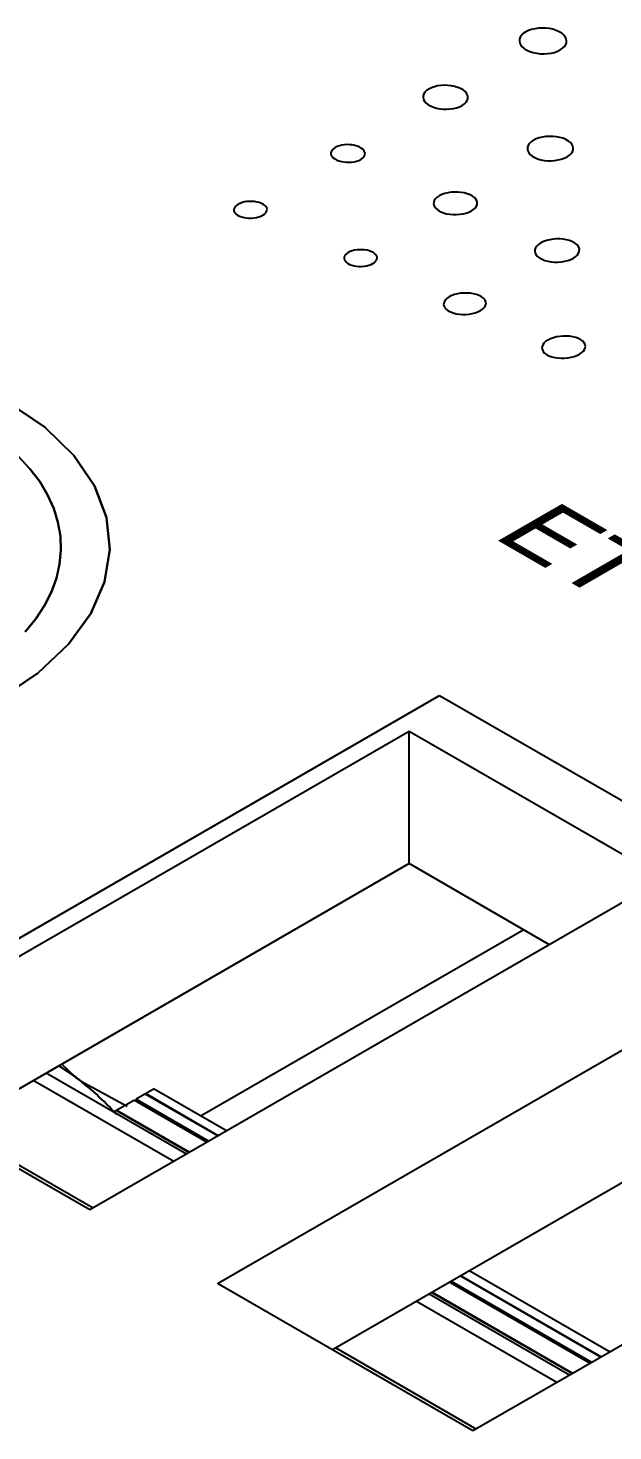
# Model space of a CAD drawing. Header units: inches. Extents: x 2.5 to 102.3, y 2 to 82.2.
# Drawn here: x 63.457 to 63.755, y 52.255 to 52.969 of the extents above; entities that cross this region are included whole.
import ezdxf

# ---------------------------------------------------------------- set-up
doc = ezdxf.new("R2010")
doc.units = ezdxf.units.IN
doc.header["$MEASUREMENT"] = 0
doc.layers.add('LABEL', color=2, linetype='Continuous')
doc.styles.add('Arial', font='arial.ttf')

msp = doc.modelspace()

# ---------------------------------------------------------------- linework, layer by layer
for p, q in [((63.35903, 52.44283), (63.65129, 52.61155)), ((63.65129, 52.61155), (63.78119, 52.53657)), ((63.65129, 52.54405), (63.65129, 52.61155)), ((63.65129, 52.54405), (63.41749, 52.40908)), ((63.72273, 52.50282), (63.65129, 52.54405)), ((63.78119, 52.53657), (63.48892, 52.36784)), ((63.70956, 52.51042), (63.54556, 52.41574)), ((63.55387, 52.33035), (63.84614, 52.49907)), ((63.48892, 52.36784), (63.35903, 52.44283)), ((63.53805, 52.39621), (63.46662, 52.43744)), ((63.48101, 52.43584), (63.47305, 52.44116)), ((63.4746, 52.44205), (63.48101, 52.43584)), ((63.53156, 52.39246), (63.46012, 52.43369)), ((63.52168, 52.42953), (63.5124, 52.42417)), ((63.52168, 52.42953), (63.55873, 52.40814)), ((63.84614, 52.43157), (63.61233, 52.2966)), ((63.51153, 52.42367), (63.50101, 52.41759)), ((63.51153, 52.42367), (63.54858, 52.40228)), ((63.5124, 52.42317), (63.5124, 52.42417)), ((63.5124, 52.42417), (63.54945, 52.40278)), ((63.51704, 52.42685), (63.55409, 52.40546)), ((63.5173, 52.427), (63.55434, 52.40561)), ((63.97604, 52.42408), (63.68377, 52.25536)), ((63.50244, 52.41842), (63.53949, 52.39703)), ((63.5027, 52.41857), (63.53974, 52.39718)), ((63.41921, 52.41007), (63.49064, 52.36883)), ((63.68214, 52.3369), (63.75357, 52.29566)), ((63.68377, 52.25536), (63.55387, 52.33035)), ((63.67199, 52.33104), (63.74342, 52.2898)), ((63.67286, 52.33154), (63.74429, 52.2903)), ((63.6775, 52.33422), (63.74893, 52.29298)), ((63.67776, 52.33437), (63.74919, 52.29313)), ((63.7329, 52.28372), (63.66146, 52.32496)), ((63.6629, 52.32579), (63.73433, 52.28455)), ((63.66315, 52.32594), (63.73459, 52.2847)), ((63.7264, 52.27997), (63.65497, 52.32121)), ((63.61405, 52.29759), (63.68549, 52.25635))]:
    msp.add_line(p, q)
at = {"flags": 128}
msp.add_lwpolyline([(63.48101, 52.43584), (63.48417, 52.43359), (63.50792, 52.42071)], dxfattribs=at)
msp.add_arc((63.39364, 52.31772), 0.14692, 42.22354, 53.51128)
at = {"layer": 'LABEL'}
for p, q in [((63.70842, 52.96553), (63.70778, 52.96458)), ((63.70935, 52.96644), (63.70842, 52.96553)), ((63.71057, 52.96727), (63.70935, 52.96644)), ((63.71201, 52.96797), (63.71057, 52.96727)), ((63.71361, 52.96853), (63.71201, 52.96797)), ((63.71532, 52.96893), (63.71361, 52.96853)), ((63.71711, 52.96918), (63.71532, 52.96893)), ((63.71895, 52.96927), (63.71711, 52.96918)), ((63.72079, 52.96921), (63.71895, 52.96927)), ((63.72261, 52.96899), (63.72079, 52.96921)), ((63.72437, 52.96862), (63.72261, 52.96899)), ((63.72604, 52.96809), (63.72437, 52.96862)), ((63.72757, 52.96741), (63.72604, 52.96809)), ((63.72889, 52.9666), (63.72757, 52.96741)), ((63.72992, 52.96572), (63.72889, 52.9666)), ((63.73069, 52.96479), (63.72992, 52.96572)), ((63.73117, 52.96381), (63.73069, 52.96479)), ((63.70743, 52.96359), (63.70736, 52.96258)), ((63.70736, 52.96258), (63.70757, 52.96157)), ((63.70778, 52.96458), (63.70743, 52.96359)), ((63.70757, 52.96157), (63.70807, 52.96059)), ((63.70807, 52.96059), (63.70884, 52.95965)), ((63.70884, 52.95965), (63.7099, 52.95877)), ((63.7099, 52.95877), (63.71123, 52.95797)), ((63.71123, 52.95797), (63.71276, 52.9573)), ((63.72673, 52.95744), (63.72817, 52.95815)), ((63.72817, 52.95815), (63.72938, 52.95897)), ((63.72938, 52.95897), (63.7303, 52.95987)), ((63.7303, 52.95987), (63.73094, 52.96082)), ((63.73094, 52.96082), (63.7313, 52.9618)), ((63.73137, 52.96281), (63.73117, 52.96381)), ((63.7313, 52.9618), (63.73137, 52.96281)), ((63.71276, 52.9573), (63.71443, 52.95678)), ((63.71443, 52.95678), (63.71619, 52.95641)), ((63.71619, 52.95641), (63.718, 52.9562)), ((63.718, 52.9562), (63.71984, 52.95615)), ((63.71984, 52.95615), (63.72167, 52.95624)), ((63.72167, 52.95624), (63.72345, 52.95649)), ((63.72345, 52.95649), (63.72515, 52.95689)), ((63.72515, 52.95689), (63.72673, 52.95744)), ((63.65932, 52.93661), (63.65873, 52.93572)), ((63.66018, 52.93745), (63.65932, 52.93661)), ((63.66132, 52.93823), (63.66018, 52.93745)), ((63.66267, 52.93889), (63.66132, 52.93823)), ((63.66417, 52.93941), (63.66267, 52.93889)), ((63.66579, 52.9398), (63.66417, 52.93941)), ((63.66749, 52.94004), (63.66579, 52.9398)), ((63.66923, 52.94014), (63.66749, 52.94004)), ((63.67098, 52.94009), (63.66923, 52.94014)), ((63.67272, 52.93991), (63.67098, 52.94009)), ((63.6744, 52.93958), (63.67272, 52.93991)), ((63.67599, 52.9391), (63.6744, 52.93958)), ((63.67746, 52.93849), (63.67599, 52.9391)), ((63.67873, 52.93775), (63.67746, 52.93849)), ((63.67974, 52.93695), (63.67873, 52.93775)), ((63.68049, 52.93608), (63.67974, 52.93695)), ((63.65842, 52.9348), (63.65837, 52.93387)), ((63.65837, 52.93387), (63.6586, 52.93294)), ((63.65873, 52.93572), (63.65842, 52.9348)), ((63.6586, 52.93294), (63.65909, 52.93204)), ((63.65909, 52.93204), (63.65984, 52.93117)), ((63.65984, 52.93117), (63.66086, 52.93037)), ((63.66086, 52.93037), (63.66214, 52.92964)), ((63.66214, 52.92964), (63.66361, 52.92902)), ((63.66361, 52.92902), (63.66521, 52.92856)), ((63.6754, 52.92874), (63.67689, 52.92926)), ((63.67689, 52.92926), (63.67824, 52.92992)), ((63.67824, 52.92992), (63.67937, 52.93069)), ((63.67937, 52.93069), (63.68023, 52.93153)), ((63.68023, 52.93153), (63.68082, 52.93241)), ((63.68097, 52.93518), (63.68049, 52.93608)), ((63.68082, 52.93241), (63.68113, 52.93333)), ((63.68118, 52.93426), (63.68097, 52.93518)), ((63.68113, 52.93333), (63.68118, 52.93426)), ((63.66521, 52.92856), (63.66689, 52.92823)), ((63.66689, 52.92823), (63.66862, 52.92805)), ((63.66862, 52.92805), (63.67037, 52.92801)), ((63.67037, 52.92801), (63.6721, 52.92811)), ((63.6721, 52.92811), (63.67379, 52.92836)), ((63.67379, 52.92836), (63.6754, 52.92874)), ((63.61283, 52.90788), (63.61219, 52.90726)), ((63.61369, 52.90847), (63.61283, 52.90788)), ((63.61471, 52.90897), (63.61369, 52.90847)), ((63.61584, 52.90936), (63.61471, 52.90897)), ((63.61706, 52.90966), (63.61584, 52.90936)), ((63.61835, 52.90985), (63.61706, 52.90966)), ((63.61967, 52.90993), (63.61835, 52.90985)), ((63.621, 52.90991), (63.61967, 52.90993)), ((63.62232, 52.90978), (63.621, 52.90991)), ((63.6236, 52.90955), (63.62232, 52.90978)), ((63.62482, 52.90921), (63.6236, 52.90955)), ((63.62595, 52.90876), (63.62482, 52.90921)), ((63.62693, 52.90822), (63.62595, 52.90876)), ((63.62771, 52.90763), (63.62693, 52.90822)), ((63.62829, 52.907), (63.62771, 52.90763)), ((63.71149, 52.90861), (63.71142, 52.90766)), ((63.71142, 52.90766), (63.71162, 52.90671)), ((63.71183, 52.90956), (63.71149, 52.90861)), ((63.71246, 52.91047), (63.71183, 52.90956)), ((63.71336, 52.91134), (63.71246, 52.91047)), ((63.71454, 52.91214), (63.71336, 52.91134)), ((63.71595, 52.91283), (63.71454, 52.91214)), ((63.7175, 52.91338), (63.71595, 52.91283)), ((63.71916, 52.91379), (63.7175, 52.91338)), ((63.7209, 52.91405), (63.71916, 52.91379)), ((63.72268, 52.91416), (63.7209, 52.91405)), ((63.72448, 52.91413), (63.72268, 52.91416)), ((63.72625, 52.91395), (63.72448, 52.91413)), ((63.72796, 52.91363), (63.72625, 52.91395)), ((63.72957, 52.91316), (63.72796, 52.91363)), ((63.73106, 52.91254), (63.72957, 52.91316)), ((63.73234, 52.91179), (63.73106, 52.91254)), ((63.73334, 52.91097), (63.73234, 52.91179)), ((63.73408, 52.9101), (63.73334, 52.91097)), ((63.73455, 52.90917), (63.73408, 52.9101)), ((63.73474, 52.90823), (63.73455, 52.90917)), ((63.73467, 52.90728), (63.73474, 52.90823)), ((63.61154, 52.90592), (63.61152, 52.90523)), ((63.61152, 52.90523), (63.61171, 52.90454)), ((63.61176, 52.9066), (63.61154, 52.90592)), ((63.61171, 52.90454), (63.6121, 52.90388)), ((63.61219, 52.90726), (63.61176, 52.9066)), ((63.6121, 52.90388), (63.61269, 52.90324)), ((63.61269, 52.90324), (63.61348, 52.90265)), ((63.61348, 52.90265), (63.61446, 52.90212)), ((63.61446, 52.90212), (63.61559, 52.90168)), ((63.61559, 52.90168), (63.61681, 52.90134)), ((63.61681, 52.90134), (63.61809, 52.90111)), ((63.61809, 52.90111), (63.61941, 52.90099)), ((63.61941, 52.90099), (63.62074, 52.90097)), ((63.62074, 52.90097), (63.62206, 52.90105)), ((63.62206, 52.90105), (63.62334, 52.90124)), ((63.62334, 52.90124), (63.62456, 52.90154)), ((63.62456, 52.90154), (63.62569, 52.90193)), ((63.62569, 52.90193), (63.6267, 52.90243)), ((63.6267, 52.90243), (63.62755, 52.90301)), ((63.62755, 52.90301), (63.62818, 52.90363)), ((63.62818, 52.90363), (63.62861, 52.90429)), ((63.62867, 52.90634), (63.62829, 52.907)), ((63.62861, 52.90429), (63.62884, 52.90497)), ((63.62886, 52.90565), (63.62867, 52.90634)), ((63.62884, 52.90497), (63.62886, 52.90565)), ((63.71162, 52.90671), (63.7121, 52.90578)), ((63.7121, 52.90578), (63.71284, 52.9049)), ((63.71284, 52.9049), (63.71386, 52.90409)), ((63.71386, 52.90409), (63.71515, 52.90335)), ((63.71515, 52.90335), (63.71664, 52.90273)), ((63.71664, 52.90273), (63.71826, 52.90227)), ((63.71826, 52.90227), (63.71997, 52.90195)), ((63.71997, 52.90195), (63.72173, 52.90177)), ((63.72173, 52.90177), (63.72352, 52.90175)), ((63.72352, 52.90175), (63.7253, 52.90187)), ((63.7253, 52.90187), (63.72703, 52.90213)), ((63.72703, 52.90213), (63.72868, 52.90253)), ((63.72868, 52.90253), (63.73022, 52.90308)), ((63.73022, 52.90308), (63.73162, 52.90376)), ((63.73162, 52.90376), (63.7328, 52.90456)), ((63.7328, 52.90456), (63.7337, 52.90543)), ((63.7337, 52.90543), (63.73432, 52.90634)), ((63.73432, 52.90634), (63.73467, 52.90728)), ((63.56346, 52.87902), (63.56284, 52.87842)), ((63.56429, 52.87958), (63.56346, 52.87902)), ((63.56528, 52.88007), (63.56429, 52.87958)), ((63.56638, 52.88046), (63.56528, 52.88007)), ((63.56757, 52.88076), (63.56638, 52.88046)), ((63.56882, 52.88096), (63.56757, 52.88076)), ((63.5701, 52.88106), (63.56882, 52.88096)), ((63.57139, 52.88106), (63.5701, 52.88106)), ((63.57268, 52.88095), (63.57139, 52.88106)), ((63.57392, 52.88075), (63.57268, 52.88095)), ((63.5751, 52.88045), (63.57392, 52.88075)), ((63.5762, 52.88004), (63.5751, 52.88045)), ((63.57715, 52.87955), (63.5762, 52.88004)), ((63.57791, 52.879), (63.57715, 52.87955)), ((63.57847, 52.8784), (63.57791, 52.879)), ((63.66381, 52.88063), (63.66376, 52.87974)), ((63.66376, 52.87974), (63.66397, 52.87887)), ((63.66411, 52.8815), (63.66381, 52.88063)), ((63.66469, 52.88235), (63.66411, 52.8815)), ((63.66552, 52.88316), (63.66469, 52.88235)), ((63.66663, 52.88391), (63.66552, 52.88316)), ((63.66795, 52.88456), (63.66663, 52.88391)), ((63.66941, 52.88508), (63.66795, 52.88456)), ((63.67098, 52.88546), (63.66941, 52.88508)), ((63.67263, 52.88572), (63.67098, 52.88546)), ((63.67432, 52.88584), (63.67263, 52.88572)), ((63.67602, 52.88582), (63.67432, 52.88584)), ((63.67771, 52.88567), (63.67602, 52.88582)), ((63.67934, 52.88539), (63.67771, 52.88567)), ((63.68089, 52.88496), (63.67934, 52.88539)), ((63.68232, 52.88439), (63.68089, 52.88496)), ((63.68355, 52.88372), (63.68232, 52.88439)), ((63.68452, 52.88297), (63.68355, 52.88372)), ((63.68524, 52.88216), (63.68452, 52.88297)), ((63.68571, 52.88131), (63.68524, 52.88216)), ((63.68555, 52.87869), (63.68587, 52.87956)), ((63.68592, 52.88044), (63.68571, 52.88131)), ((63.68587, 52.87956), (63.68592, 52.88044)), ((63.5622, 52.87714), (63.56218, 52.87649)), ((63.56218, 52.87649), (63.56236, 52.87584)), ((63.56242, 52.87779), (63.5622, 52.87714)), ((63.56236, 52.87584), (63.56274, 52.87522)), ((63.56284, 52.87842), (63.56242, 52.87779)), ((63.56274, 52.87522), (63.56331, 52.87462)), ((63.56331, 52.87462), (63.56407, 52.87408)), ((63.56407, 52.87408), (63.56502, 52.87359)), ((63.56502, 52.87359), (63.56612, 52.87318)), ((63.56612, 52.87318), (63.56731, 52.87288)), ((63.56731, 52.87288), (63.56855, 52.87268)), ((63.56855, 52.87268), (63.56983, 52.87258)), ((63.56983, 52.87258), (63.57112, 52.87258)), ((63.57112, 52.87258), (63.5724, 52.87267)), ((63.5724, 52.87267), (63.57364, 52.87287)), ((63.57364, 52.87287), (63.57482, 52.87317)), ((63.57482, 52.87317), (63.57592, 52.87356)), ((63.57592, 52.87356), (63.57691, 52.87404)), ((63.57691, 52.87404), (63.57774, 52.87461)), ((63.57774, 52.87461), (63.57836, 52.87521)), ((63.57836, 52.87521), (63.57878, 52.87584)), ((63.57885, 52.87778), (63.57847, 52.8784)), ((63.57878, 52.87584), (63.579, 52.87648)), ((63.57902, 52.87714), (63.57885, 52.87778)), ((63.579, 52.87648), (63.57902, 52.87714)), ((63.66397, 52.87887), (63.66445, 52.87802)), ((63.66445, 52.87802), (63.66518, 52.87721)), ((63.66518, 52.87721), (63.66617, 52.87646)), ((63.66617, 52.87646), (63.66741, 52.87578)), ((63.66741, 52.87578), (63.66884, 52.87522)), ((63.66884, 52.87522), (63.67038, 52.8748)), ((63.67038, 52.8748), (63.67201, 52.87452)), ((63.67201, 52.87452), (63.67369, 52.87437)), ((63.67369, 52.87437), (63.67539, 52.87436)), ((63.67539, 52.87436), (63.67708, 52.87449)), ((63.67708, 52.87449), (63.67872, 52.87474)), ((63.67872, 52.87474), (63.68028, 52.87513)), ((63.68028, 52.87513), (63.68174, 52.87565)), ((63.68174, 52.87565), (63.68305, 52.87629)), ((63.68305, 52.87629), (63.68415, 52.87704)), ((63.68415, 52.87704), (63.68498, 52.87784)), ((63.68498, 52.87784), (63.68555, 52.87869)), ((63.71626, 52.85834), (63.71565, 52.85746)), ((63.71713, 52.85917), (63.71626, 52.85834)), ((63.71828, 52.85995), (63.71713, 52.85917)), ((63.71965, 52.86063), (63.71828, 52.85995)), ((63.72116, 52.86117), (63.71965, 52.86063)), ((63.72278, 52.86158), (63.72116, 52.86117)), ((63.72448, 52.86185), (63.72278, 52.86158)), ((63.72621, 52.86198), (63.72448, 52.86185)), ((63.72796, 52.86198), (63.72621, 52.86198)), ((63.72968, 52.86183), (63.72796, 52.86198)), ((63.73134, 52.86155), (63.72968, 52.86183)), ((63.73291, 52.86112), (63.73134, 52.86155)), ((63.73436, 52.86055), (63.73291, 52.86112)), ((63.7356, 52.85987), (63.73436, 52.86055)), ((63.73657, 52.85911), (63.7356, 52.85987)), ((63.73729, 52.85828), (63.73657, 52.85911)), ((63.73774, 52.85742), (63.73729, 52.85828)), ((63.6182, 52.85257), (63.61818, 52.85192)), ((63.61818, 52.85192), (63.61836, 52.85127)), ((63.61842, 52.85322), (63.6182, 52.85257)), ((63.61836, 52.85127), (63.61873, 52.85065)), ((63.61884, 52.85385), (63.61842, 52.85322)), ((63.61873, 52.85065), (63.6193, 52.85006)), ((63.61946, 52.85445), (63.61884, 52.85385)), ((63.62028, 52.85501), (63.61946, 52.85445)), ((63.62127, 52.8555), (63.62028, 52.85501)), ((63.62238, 52.85589), (63.62127, 52.8555)), ((63.62356, 52.85619), (63.62238, 52.85589)), ((63.62481, 52.85639), (63.62356, 52.85619)), ((63.62609, 52.85649), (63.62481, 52.85639)), ((63.62739, 52.85649), (63.62609, 52.85649)), ((63.62867, 52.85639), (63.62739, 52.85649)), ((63.62991, 52.85618), (63.62867, 52.85639)), ((63.6311, 52.85588), (63.62991, 52.85618)), ((63.63219, 52.85547), (63.6311, 52.85588)), ((63.63314, 52.85498), (63.63219, 52.85547)), ((63.6339, 52.85443), (63.63314, 52.85498)), ((63.63373, 52.85004), (63.63435, 52.85064)), ((63.63446, 52.85384), (63.6339, 52.85443)), ((63.63435, 52.85064), (63.63477, 52.85127)), ((63.63483, 52.85321), (63.63446, 52.85384)), ((63.63477, 52.85127), (63.63499, 52.85192)), ((63.63501, 52.85257), (63.63483, 52.85321)), ((63.63499, 52.85192), (63.63501, 52.85257)), ((63.71531, 52.85656), (63.71524, 52.85565)), ((63.71524, 52.85565), (63.71544, 52.85475)), ((63.71565, 52.85746), (63.71531, 52.85656)), ((63.71544, 52.85475), (63.71591, 52.85388)), ((63.71591, 52.85388), (63.71663, 52.85306)), ((63.71663, 52.85306), (63.71762, 52.8523)), ((63.71762, 52.8523), (63.71888, 52.85162)), ((63.71888, 52.85162), (63.72033, 52.85105)), ((63.72033, 52.85105), (63.7219, 52.85063)), ((63.7219, 52.85063), (63.72356, 52.85035)), ((63.72874, 52.85035), (63.73042, 52.85063)), ((63.73042, 52.85063), (63.73203, 52.85103)), ((63.73203, 52.85103), (63.73353, 52.85157)), ((63.73353, 52.85157), (63.73489, 52.85225)), ((63.73489, 52.85225), (63.73603, 52.85302)), ((63.73603, 52.85302), (63.73691, 52.85385)), ((63.73691, 52.85385), (63.73751, 52.85472)), ((63.73751, 52.85472), (63.73786, 52.85562)), ((63.73793, 52.85652), (63.73774, 52.85742)), ((63.73786, 52.85562), (63.73793, 52.85652)), ((63.6193, 52.85006), (63.62006, 52.84951)), ((63.62006, 52.84951), (63.62101, 52.84902)), ((63.62101, 52.84902), (63.62211, 52.84861)), ((63.62211, 52.84861), (63.62329, 52.84831)), ((63.62329, 52.84831), (63.62454, 52.84811)), ((63.62454, 52.84811), (63.62582, 52.84801)), ((63.62582, 52.84801), (63.62711, 52.84801)), ((63.62711, 52.84801), (63.62839, 52.84811)), ((63.62839, 52.84811), (63.62963, 52.8483)), ((63.62963, 52.8483), (63.63082, 52.8486)), ((63.63082, 52.8486), (63.63192, 52.84899)), ((63.63192, 52.84899), (63.6329, 52.84948)), ((63.6329, 52.84948), (63.63373, 52.85004)), ((63.72356, 52.85035), (63.72527, 52.85021)), ((63.72527, 52.85021), (63.72701, 52.85021)), ((63.72701, 52.85021), (63.72874, 52.85035)), ((63.6689, 52.82932), (63.66885, 52.82848)), ((63.6692, 52.83015), (63.6689, 52.82932)), ((63.66976, 52.83097), (63.6692, 52.83015)), ((63.67057, 52.83175), (63.66976, 52.83097)), ((63.67164, 52.83247), (63.67057, 52.83175)), ((63.67293, 52.83311), (63.67164, 52.83247)), ((63.67435, 52.83362), (63.67293, 52.83311)), ((63.67588, 52.83401), (63.67435, 52.83362)), ((63.67748, 52.83428), (63.67588, 52.83401)), ((63.67913, 52.83442), (63.67748, 52.83428)), ((63.68078, 52.83443), (63.67913, 52.83442)), ((63.68242, 52.83431), (63.68078, 52.83443)), ((63.684, 52.83406), (63.68242, 52.83431)), ((63.6855, 52.83368), (63.684, 52.83406)), ((63.68689, 52.83316), (63.6855, 52.83368)), ((63.68809, 52.83254), (63.68689, 52.83316)), ((63.68904, 52.83184), (63.68809, 52.83254)), ((63.68974, 52.83108), (63.68904, 52.83184)), ((63.69019, 52.83029), (63.68974, 52.83108)), ((63.69039, 52.82946), (63.69019, 52.83029)), ((63.69033, 52.82863), (63.69039, 52.82946)), ((63.66885, 52.82848), (63.66906, 52.82765)), ((63.66906, 52.82765), (63.66951, 52.82686)), ((63.66951, 52.82686), (63.67022, 52.8261)), ((63.67022, 52.8261), (63.67118, 52.8254)), ((63.67118, 52.8254), (63.67238, 52.82478)), ((63.67238, 52.82478), (63.67377, 52.82427)), ((63.67377, 52.82427), (63.67527, 52.82389)), ((63.67527, 52.82389), (63.67686, 52.82365)), ((63.67686, 52.82365), (63.67849, 52.82353)), ((63.67849, 52.82353), (63.68014, 52.82354)), ((63.68014, 52.82354), (63.68177, 52.82368)), ((63.68177, 52.82368), (63.68337, 52.82395)), ((63.68337, 52.82395), (63.68489, 52.82434)), ((63.68489, 52.82434), (63.68631, 52.82485)), ((63.68631, 52.82485), (63.68759, 52.82549)), ((63.68759, 52.82549), (63.68866, 52.82621)), ((63.68866, 52.82621), (63.68947, 52.82699)), ((63.68947, 52.82699), (63.69003, 52.8278)), ((63.69003, 52.8278), (63.69033, 52.82863)), ((63.71926, 52.80805), (63.71893, 52.80719)), ((63.71986, 52.8089), (63.71926, 52.80805)), ((63.72071, 52.8097), (63.71986, 52.8089)), ((63.72183, 52.81046), (63.72071, 52.8097)), ((63.72317, 52.81112), (63.72183, 52.81046)), ((63.72464, 52.81166), (63.72317, 52.81112)), ((63.72621, 52.81207), (63.72464, 52.81166)), ((63.72786, 52.81235), (63.72621, 52.81207)), ((63.72955, 52.8125), (63.72786, 52.81235)), ((63.73125, 52.81252), (63.72955, 52.8125)), ((63.73292, 52.81241), (63.73125, 52.81252)), ((63.73454, 52.81216), (63.73292, 52.81241)), ((63.73607, 52.81177), (63.73454, 52.81216)), ((63.73748, 52.81125), (63.73607, 52.81177)), ((63.73869, 52.81062), (63.73748, 52.81125)), ((63.73964, 52.80991), (63.73869, 52.81062)), ((63.74034, 52.80914), (63.73964, 52.80991)), ((63.74078, 52.80832), (63.74034, 52.80914)), ((63.74096, 52.80747), (63.74078, 52.80832)), ((63.71893, 52.80719), (63.71887, 52.80633)), ((63.71887, 52.80633), (63.71906, 52.80548)), ((63.71906, 52.80548), (63.71951, 52.80466)), ((63.71951, 52.80466), (63.72022, 52.80389)), ((63.72022, 52.80389), (63.72118, 52.80318)), ((63.72118, 52.80318), (63.7224, 52.80254)), ((63.7224, 52.80254), (63.72381, 52.80203)), ((63.72381, 52.80203), (63.72534, 52.80165)), ((63.72534, 52.80165), (63.72696, 52.80141)), ((63.72696, 52.80141), (63.72863, 52.8013)), ((63.72863, 52.8013), (63.73032, 52.80133)), ((63.73032, 52.80133), (63.732, 52.80148)), ((63.732, 52.80148), (63.73364, 52.80177)), ((63.73364, 52.80177), (63.7352, 52.80218)), ((63.7352, 52.80218), (63.73667, 52.80271)), ((63.73667, 52.80271), (63.73799, 52.80337)), ((63.73799, 52.80337), (63.7391, 52.80412)), ((63.7391, 52.80412), (63.73995, 52.80492)), ((63.73995, 52.80492), (63.74055, 52.80575)), ((63.74055, 52.80575), (63.74088, 52.80661)), ((63.74088, 52.80661), (63.74096, 52.80747)), ((63.46595, 52.76609), (63.44674, 52.77919)), ((63.44674, 52.77919), (63.46595, 52.76609)), ((63.48077, 52.75169), (63.46595, 52.76609)), ((63.46595, 52.76609), (63.48077, 52.75169)), ((63.45243, 52.75139), (63.45838, 52.74504)), ((63.45838, 52.74504), (63.45243, 52.75139)), ((63.49121, 52.73632), (63.48077, 52.75169)), ((63.48077, 52.75169), (63.49121, 52.73632)), ((63.45838, 52.74504), (63.46338, 52.73847)), ((63.46338, 52.73847), (63.45838, 52.74504)), ((63.46338, 52.73847), (63.46743, 52.73173)), ((63.46743, 52.73173), (63.46338, 52.73847)), ((63.49729, 52.72028), (63.49121, 52.73632)), ((63.49121, 52.73632), (63.49729, 52.72028)), ((63.46743, 52.73173), (63.47054, 52.72484)), ((63.47054, 52.72484), (63.46743, 52.73173)), ((63.47054, 52.72484), (63.4727, 52.71784)), ((63.4727, 52.71784), (63.47054, 52.72484)), ((63.4727, 52.71784), (63.47391, 52.71076)), ((63.47391, 52.71076), (63.4727, 52.71784)), ((63.499, 52.70389), (63.49729, 52.72028)), ((63.49729, 52.72028), (63.499, 52.70389)), ((63.47391, 52.71076), (63.47418, 52.70364)), ((63.47418, 52.70364), (63.47391, 52.71076)), ((63.47418, 52.70364), (63.47351, 52.69651)), ((63.47351, 52.69651), (63.47418, 52.70364)), ((63.49636, 52.68746), (63.499, 52.70389)), ((63.499, 52.70389), (63.49636, 52.68746)), ((63.47351, 52.69651), (63.47189, 52.68941)), ((63.47189, 52.68941), (63.47351, 52.69651)), ((63.47189, 52.68941), (63.46934, 52.68237)), ((63.46934, 52.68237), (63.47189, 52.68941)), ((63.48938, 52.67129), (63.49636, 52.68746)), ((63.49636, 52.68746), (63.48938, 52.67129)), ((63.46934, 52.68237), (63.46585, 52.67542)), ((63.46585, 52.67542), (63.46934, 52.68237)), ((63.46585, 52.67542), (63.46142, 52.6686)), ((63.46142, 52.6686), (63.46585, 52.67542)), ((63.46142, 52.6686), (63.45605, 52.66194)), ((63.45605, 52.66194), (63.46142, 52.6686)), ((63.47807, 52.65572), (63.48938, 52.67129)), ((63.48938, 52.67129), (63.47807, 52.65572)), ((63.46243, 52.64103), (63.47807, 52.65572)), ((63.47807, 52.65572), (63.46243, 52.64103)), ((63.44248, 52.62756), (63.46243, 52.64103)), ((63.46243, 52.64103), (63.44248, 52.62756)), ((63.10044, 52.30263), (63.66682, 52.62963)), ((63.66682, 52.62963), (64.05653, 52.40463))]:
    msp.add_line(p, q, dxfattribs=at)

# ---------------------------------------------------------------- texts
at = {"layer": 'LABEL', "style": 'Arial', "oblique": 30, "width": 1.125833}
msp.add_text('ETCCONNECT.COM', height=0.032476, rotation=330, dxfattribs=at).set_placement((63.69293, 52.71048))

doc.saveas('drawing.dxf')
